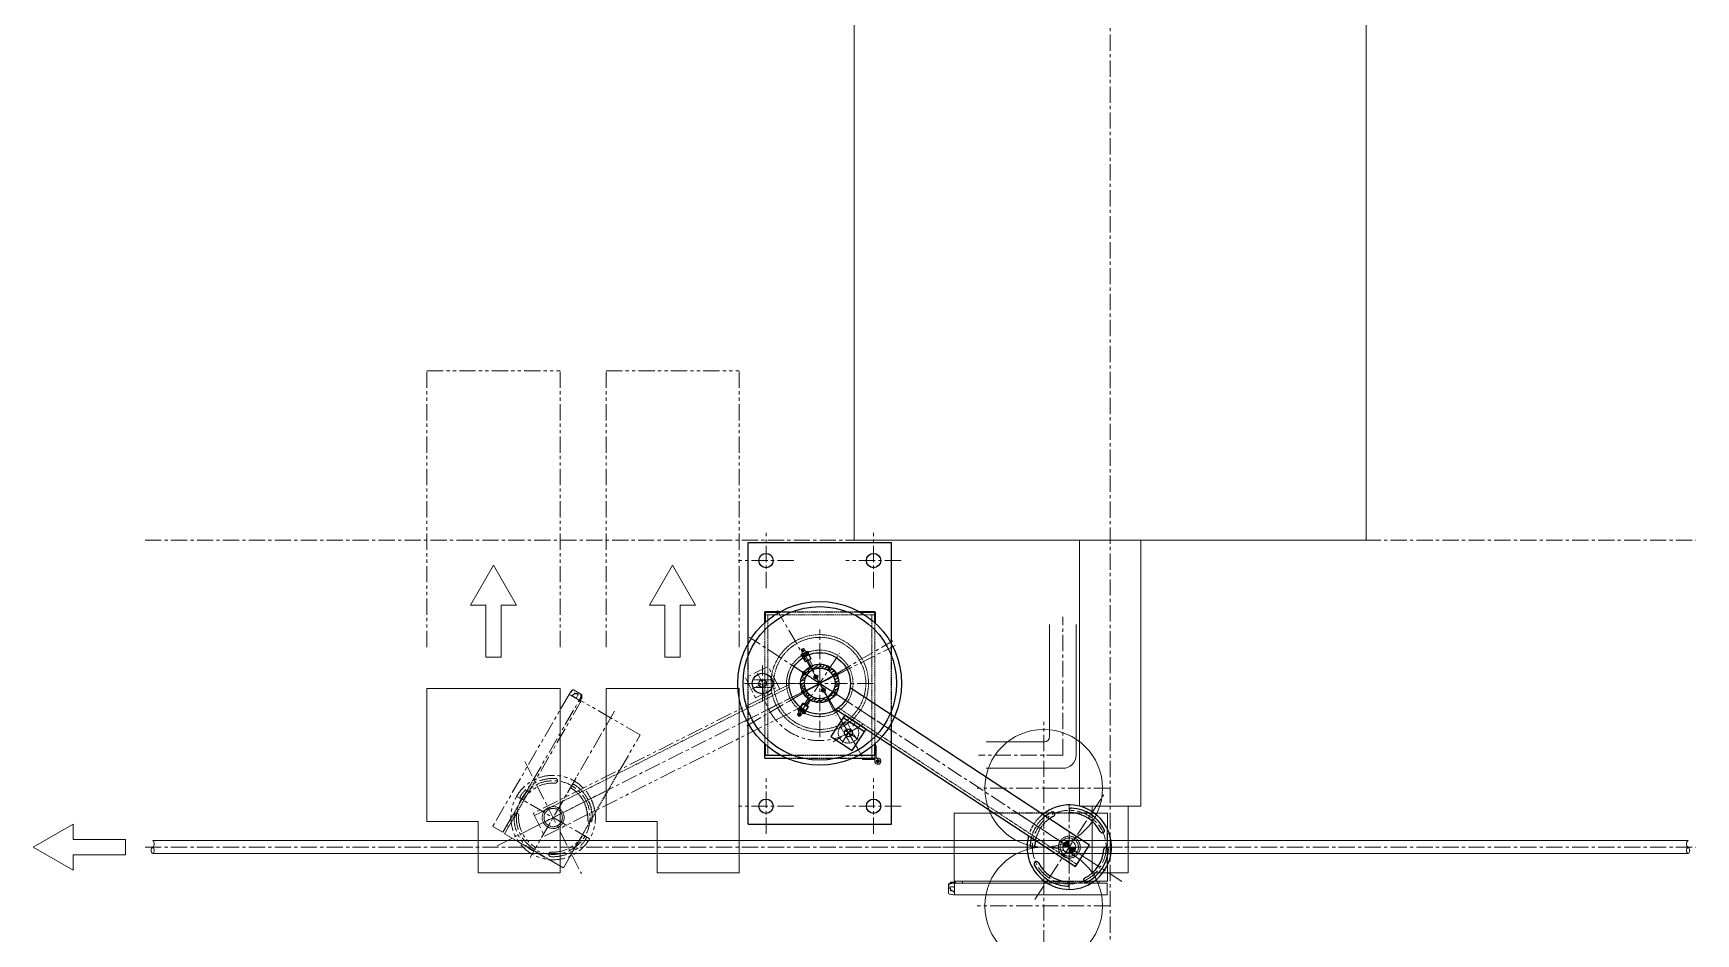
# Model space of a CAD drawing. Header units: millimetres. Extents: x -211 to 45495, y 24 to 52952.
# Drawn here: x 279 to 3527, y 49433 to 51192 of the extents above; entities that cross this region are included whole.
import ezdxf

# ---------------------------------------------------------------- set-up
doc = ezdxf.new("R2010")
doc.units = ezdxf.units.MM
for name, pattern in [('CENTER', [50.7, 31.8, -6.3, 6.3, -6.3]), ('DASHED', [4, 3, -1]), ('PHANTOM', [63.3, 31.8, -6.3, 6.3, -6.3, 6.3, -6.3])]:
    doc.linetypes.add(name, pattern=pattern)
doc.layers.add('Layer2', color=7, linetype='Continuous')
pattern_1 = [(45, (0, 0), (-1.41421356, 1.41421356), [])]

# ---------------------------------------------------------------- blocks, each defined once
blk = doc.blocks.new('BLKF069')
at = {"layer": 'Layer2', "color": 7, "linetype": 'Continuous', "lineweight": 13}
for p, q in [((3511.9, 49614.7), (511.9, 49614.7)), ((511.9, 49589.3), (3511.9, 49589.3))]:
    blk.add_line(p, q, dxfattribs=at)
at = {"layer": 'Layer2', "color": 7, "linetype": 'CENTER', "lineweight": 13}
blk.add_line((496.9, 49602), (3526.9, 49602), dxfattribs=at)
at = {"layer": 'Layer2', "color": 7, "linetype": 'Continuous', "lineweight": 13}
for centre, start, end in [((506.9, 49608.3), 308.217, 51.783), ((3516.9, 49608.3), 128.217, 231.783), ((516.9, 49595.6), 128.217, 231.783), ((506.9, 49595.6), 308.217, 51.783), ((3516.9, 49595.6), 128.217, 231.783), ((3506.9, 49595.6), 308.217, 51.783)]:
    blk.add_arc(centre, 8.08, start, end, dxfattribs=at)
blk = doc.blocks.new('BLKF070')
at = {"layer": 'Layer2', "color": 7, "linetype": 'CENTER', "lineweight": 13}
for p, q in [((2252.8, 49587), (2252.8, 49847)), ((2382.8, 49717), (2122.8, 49717)), ((2252.8, 49357), (2252.8, 49617)), ((2457.8, 49602), (2037.8, 49602)), ((2382.8, 49487), (2122.8, 49487))]:
    blk.add_line(p, q, dxfattribs=at)
at = {"layer": 'Layer2', "color": 7, "linetype": 'Continuous', "lineweight": 13}
for centre in [(2252.8, 49717), (2252.8, 49487)]:
    blk.add_circle(centre, 115, dxfattribs=at)
blk = doc.blocks.new('BLKF072')
at = {"layer": 'Layer2', "color": 7, "linetype": 'Continuous', "lineweight": 13}
for p, q in [((1527.8, 50152.9), (1482.8, 50075)), ((1527.8, 50152.9), (1572.8, 50075)), ((1482.8, 50075), (1512.8, 50075)), ((1512.8, 50075), (1512.8, 49973)), ((1572.8, 50075), (1542.8, 50075)), ((1542.8, 50075), (1542.8, 49973)), ((1512.8, 49973), (1542.8, 49973))]:
    blk.add_line(p, q, dxfattribs=at)
blk = doc.blocks.new('BLKF074')
at = {"layer": 'Layer2', "color": 6, "linetype": 'Continuous', "lineweight": 13}
for p, q in [((1657.8, 49912), (1397.8, 49912)), ((1397.8, 49912), (1397.8, 49652)), ((1657.8, 49552), (1657.8, 49912)), ((1397.8, 49652), (1497.8, 49652)), ((1497.8, 49652), (1497.8, 49552)), ((1497.8, 49552), (1657.8, 49552))]:
    blk.add_line(p, q, dxfattribs=at)
blk = doc.blocks.new('BLKF075')
at = {"layer": 'Layer2', "color": 7, "linetype": 'Continuous', "lineweight": 13}
for p, q in [((1177.8, 50152.9), (1132.8, 50075)), ((1177.8, 50152.9), (1222.8, 50075)), ((1132.8, 50075), (1162.8, 50075)), ((1162.8, 50075), (1162.8, 49973)), ((1222.8, 50075), (1192.8, 50075)), ((1192.8, 50075), (1192.8, 49973)), ((1162.8, 49973), (1192.8, 49973))]:
    blk.add_line(p, q, dxfattribs=at)
blk = doc.blocks.new('BLKF076')
at = {"layer": 'Layer2', "color": 6, "linetype": 'Continuous', "lineweight": 13}
for p, q in [((1307.8, 49912), (1047.8, 49912)), ((1047.8, 49912), (1047.8, 49652)), ((1307.8, 49552), (1307.8, 49912)), ((1047.8, 49652), (1147.8, 49652)), ((1147.8, 49652), (1147.8, 49552)), ((1147.8, 49552), (1307.8, 49552))]:
    blk.add_line(p, q, dxfattribs=at)
blk = doc.blocks.new('BLKF079')
at = {"layer": 'Layer2', "color": 7, "linetype": 'Continuous', "lineweight": 13}
for p, q in [((278.5, 49602), (356.5, 49647)), ((356.5, 49647), (356.5, 49617)), ((356.5, 49617), (458.5, 49617)), ((458.5, 49587), (458.5, 49617)), ((278.5, 49602), (356.5, 49557)), ((356.5, 49557), (356.5, 49587)), ((356.5, 49587), (458.5, 49587))]:
    blk.add_line(p, q, dxfattribs=at)
blk = doc.blocks.new('BLKF081')
at = {"layer": 'Layer2', "linetype": 'Continuous', "lineweight": 13}
h = blk.add_hatch(dxfattribs=at)
h.set_pattern_fill('_USER', scale=2, angle=45, style=0, pattern_type=0)
h.set_pattern_definition(pattern_1)
edge = h.paths.add_edge_path()
edge.add_line((2290.1, 49602), (2302.8, 49602))
edge.add_line((2302.8, 49602), (2302.8, 49614.7))
edge.add_arc((2302.8, 49602), 12.7, 90, 180)
h = blk.add_hatch(dxfattribs=at)
h.set_pattern_fill('_USER', scale=2, angle=45, style=0, pattern_type=0)
h.set_pattern_definition(pattern_1)
edge = h.paths.add_edge_path()
edge.add_line((2302.8, 49589.3), (2302.8, 49602))
edge.add_line((2302.8, 49602), (2315.5, 49602))
edge.add_arc((2302.8, 49602), 12.7, 270, 360, ccw=False)
at = {"layer": 'Layer2', "color": 7, "linetype": 'CENTER', "lineweight": 13}
for p, q in [((2302.8, 49574.3), (2302.8, 49629.7)), ((2275.1, 49602), (2330.5, 49602))]:
    blk.add_line(p, q, dxfattribs=at)
at = {"layer": 'Layer2', "color": 6, "linetype": 'Continuous', "lineweight": 20}
blk.add_circle((2302.8, 49602), 12.7, dxfattribs=at)
blk = doc.blocks.new('BLKF084')
at = {"layer": 'Layer2', "color": 7, "linetype": 'Continuous', "lineweight": 13}
for p, q in [((1898.8, 49776), (1928.8, 49776)), ((1898.8, 49776), (1898.8, 49773)), ((1923.6, 49773), (1898.8, 49773)), ((1900.8, 49773), (1900.8, 49776)), ((1922.3, 49773), (1922.3, 49776))]:
    blk.add_line(p, q, dxfattribs=at)
at = {"layer": 'Layer2', "color": 7, "linetype": 'DASHED', "lineweight": 13}
blk.add_arc((1928.8, 49770), 6, 30, 90, dxfattribs=at)
blk = doc.blocks.new('BLKF085')
at = {"layer": 'Layer2', "color": 7, "linetype": 'Continuous', "lineweight": 13}
for p, q in [((1922.8, 49800), (1922.8, 49770)), ((1922.8, 49800), (1925.8, 49800)), ((1922.8, 49798), (1925.8, 49798)), ((1925.8, 49775.2), (1925.8, 49800))]:
    blk.add_line(p, q, dxfattribs=at)
at = {"layer": 'Layer2', "color": 7, "linetype": 'CENTER', "lineweight": 13}
for p, q in [((1922.5, 49770), (1935.1, 49770)), ((1928.8, 49776.3), (1928.8, 49763.7))]:
    blk.add_line(p, q, dxfattribs=at)
at = {"layer": 'Layer2', "color": 7, "linetype": 'DASHED', "lineweight": 13}
blk.add_line((1925.8, 49776.5), (1922.8, 49776.5), dxfattribs=at)
at = {"layer": 'Layer2', "color": 7, "linetype": 'Continuous', "lineweight": 13}
blk.add_circle((1928.8, 49770), 3, dxfattribs=at)
blk.add_arc((1928.8, 49770), 6, 180, 120, dxfattribs=at)
blk = doc.blocks.new('BLKF083')
at = {"layer": 'Layer2', "color": 3, "linetype": 'Continuous', "lineweight": 25}
for p, q in [((1675.3, 50197), (1955.3, 50197)), ((1675.3, 49999.5), (1675.3, 50197)), ((1955.3, 49999.5), (1955.3, 50197)), ((1675.3, 49647), (1675.3, 49844.5)), ((1955.3, 49647), (1955.3, 49844.5)), ((1707.8, 49782), (1737.8, 49782)), ((1707.8, 49776), (1707.8, 49782)), ((1707.8, 49776), (1749.8, 49776)), ((1880.7, 49776), (1922.8, 49776)), ((1892.7, 49782), (1922.8, 49782)), ((1916.8, 49782), (1916.8, 49776)), ((1675.3, 49647), (1955.3, 49647))]:
    blk.add_line(p, q, dxfattribs=at)
at = {"layer": 'Layer2', "color": 7, "linetype": 'CENTER', "lineweight": 13}
for p, q in [((1710.3, 50108), (1710.3, 50216)), ((1920.3, 50108), (1920.3, 50216)), ((1764.3, 50162), (1656.3, 50162)), ((1974.3, 50162), (1866.3, 50162)), ((1815.3, 49817), (1815.3, 50027)), ((1920.3, 49922), (1710.3, 49922)), ((1710.3, 49628), (1710.3, 49736)), ((1920.3, 49628), (1920.3, 49736)), ((1764.3, 49682), (1656.3, 49682)), ((1974.3, 49682), (1866.3, 49682))]:
    blk.add_line(p, q, dxfattribs=at)
at = {"layer": 'Layer2', "color": 3, "linetype": 'Continuous', "lineweight": 35}
for p, q in [((1707.8, 50062), (1737.8, 50062)), ((1707.8, 50062), (1707.8, 50040.5)), ((1892.7, 50062), (1922.8, 50062)), ((1922.8, 50062), (1922.8, 50040.5)), ((1707.8, 49803.5), (1707.8, 49782)), ((1922.8, 49803.5), (1922.8, 49782))]:
    blk.add_line(p, q, dxfattribs=at)
at = {"layer": 'Layer2', "color": 7, "linetype": 'DASHED', "lineweight": 25}
for p, q in [((1737.8, 50062), (1892.7, 50062)), ((1675.3, 49844.5), (1675.3, 49999.5)), ((1955.3, 49844.5), (1955.3, 49999.5)), ((1737.8, 49782), (1892.7, 49782)), ((1749.8, 49776), (1880.7, 49776))]:
    blk.add_line(p, q, dxfattribs=at)
at = {"layer": 'Layer2', "color": 7, "linetype": 'DASHED', "lineweight": 13}
for p, q in [((1707.8, 50056), (1922.8, 50056)), ((1707.8, 50040.5), (1707.8, 49803.5)), ((1713.8, 50056), (1713.8, 49782)), ((1916.8, 50056), (1916.8, 49782)), ((1922.8, 50040.5), (1922.8, 49803.5))]:
    blk.add_line(p, q, dxfattribs=at)
at = {"layer": 'Layer2', "color": 3, "linetype": 'Continuous', "lineweight": 25}
for centre, radius in [((1710.3, 50162), 14), ((1920.3, 50162), 14), ((1815.3, 49922), 160), ((1710.3, 49682), 14), ((1920.3, 49682), 14)]:
    blk.add_circle(centre, radius, dxfattribs=at)
at = {"layer": 'Layer2', "color": 7, "linetype": 'DASHED', "lineweight": 13}
for radius in [95.3, 90, 65]:
    blk.add_circle((1815.3, 49922), radius, dxfattribs=at)
at = {"layer": 'Layer2', "color": 7, "linetype": 'Continuous', "lineweight": 13}
for name in ['BLKF085', 'BLKF084']:
    blk.add_blockref(name, (0, 0), dxfattribs=at)
blk = doc.blocks.new('BLKF087')
at = {"layer": 'Layer2', "color": 7, "linetype": 'CENTER', "lineweight": 13}
for p, q in [((1780.8, 49944.6), (1787.1, 49940.5)), ((1781.9, 49939.4), (1786, 49945.7))]:
    blk.add_line(p, q, dxfattribs=at)
at = {"layer": 'Layer2', "color": 3, "linetype": 'Continuous', "lineweight": 25}
blk.add_circle((1783.9, 49942.6), 2, dxfattribs=at)
at = {"layer": 'Layer2', "color": 7, "linetype": 'DASHED', "lineweight": 13}
blk.add_arc((1783.9, 49942.6), 2.5, 80, 350, dxfattribs=at)
blk = doc.blocks.new('BLKF088')
at = {"layer": 'Layer2', "color": 7, "linetype": 'CENTER', "lineweight": 13}
for p, q in [((1843.5, 49903.5), (1849.8, 49899.4)), ((1844.6, 49898.3), (1848.7, 49904.6))]:
    blk.add_line(p, q, dxfattribs=at)
at = {"layer": 'Layer2', "color": 3, "linetype": 'Continuous', "lineweight": 25}
blk.add_circle((1846.6, 49901.4), 2, dxfattribs=at)
at = {"layer": 'Layer2', "color": 7, "linetype": 'DASHED', "lineweight": 13}
blk.add_arc((1846.6, 49901.4), 2.5, 80, 350, dxfattribs=at)
blk = doc.blocks.new('BLKF090')
at = {"layer": 'Layer2', "color": 3, "linetype": 'Continuous', "lineweight": 25}
for p, q in [((1783.8, 49866.6), (1784.1, 49866.7)), ((1784.1, 49866.7), (1784.5, 49866.7)), ((1784.5, 49866.7), (1784.8, 49866.7)), ((1784.8, 49866.7), (1785.1, 49866.7)), ((1785.1, 49866.7), (1785.4, 49866.7)), ((1785.4, 49866.7), (1785.6, 49866.6)), ((1785.6, 49866.6), (1785.8, 49866.5)), ((1785.8, 49866.5), (1786, 49866.4)), ((1786, 49866.4), (1786.2, 49866.3)), ((1786.2, 49866.3), (1786.3, 49866.1)), ((1786.3, 49866.1), (1786.5, 49866)), ((1786.5, 49866), (1786.6, 49865.8)), ((1786.6, 49865.8), (1786.7, 49865.6)), ((1786.7, 49865.6), (1786.9, 49865.3)), ((1786.9, 49865.3), (1787, 49865)), ((1787, 49865), (1787.1, 49864.7)), ((1787.1, 49864.7), (1787.1, 49864.4))]:
    blk.add_line(p, q, dxfattribs=at)
blk = doc.blocks.new('BLKF091')
at = {"layer": 'Layer2', "color": 3, "linetype": 'Continuous', "lineweight": 25}
for p, q in [((1773.6, 49873.3), (1774, 49873.3)), ((1774, 49873.3), (1774.4, 49873.4)), ((1774.4, 49873.4), (1774.7, 49873.4)), ((1774.7, 49873.4), (1775, 49873.4)), ((1775, 49873.4), (1775.2, 49873.3)), ((1775.2, 49873.3), (1775.5, 49873.3)), ((1775.5, 49873.3), (1775.7, 49873.2)), ((1775.7, 49873.2), (1775.9, 49873.1)), ((1775.9, 49873.1), (1776, 49872.9)), ((1776, 49872.9), (1776.2, 49872.8)), ((1776.2, 49872.8), (1776.4, 49872.6)), ((1776.4, 49872.6), (1776.5, 49872.4)), ((1776.5, 49872.4), (1776.6, 49872.2)), ((1776.6, 49872.2), (1776.7, 49872)), ((1776.7, 49872), (1776.8, 49871.7)), ((1776.8, 49871.7), (1776.9, 49871.4)), ((1776.9, 49871.4), (1777, 49871))]:
    blk.add_line(p, q, dxfattribs=at)
blk = doc.blocks.new('BLKF092')
at = {"layer": 'Layer2', "color": 3, "linetype": 'Continuous', "lineweight": 25}
for p, q in [((1777, 49871), (1777.5, 49871)), ((1777.5, 49871), (1778, 49870.9)), ((1778, 49870.9), (1778.5, 49870.8)), ((1778.5, 49870.8), (1779.1, 49870.6)), ((1779.1, 49870.6), (1779.6, 49870.4)), ((1779.6, 49870.4), (1780.1, 49870.2)), ((1780.1, 49870.2), (1780.6, 49869.9)), ((1780.6, 49869.9), (1781.1, 49869.6)), ((1781.1, 49869.6), (1781.6, 49869.3)), ((1781.6, 49869.3), (1782, 49868.9)), ((1782, 49868.9), (1782.4, 49868.5)), ((1782.4, 49868.5), (1782.8, 49868)), ((1782.8, 49868), (1783.1, 49867.6)), ((1783.1, 49867.6), (1783.5, 49867.1)), ((1783.5, 49867.1), (1783.8, 49866.6))]:
    blk.add_line(p, q, dxfattribs=at)
blk = doc.blocks.new('BLKF093')
at = {"layer": 'Layer2', "color": 3, "linetype": 'Continuous', "lineweight": 25}
for p, q in [((1782.8, 49864.2), (1782.4, 49864.6)), ((1783.2, 49863.9), (1782.8, 49864.2)), ((1783.6, 49863.6), (1783.2, 49863.9)), ((1784, 49863.3), (1783.6, 49863.6)), ((1784.4, 49863), (1784, 49863.3)), ((1784.9, 49862.8), (1784.4, 49863)), ((1785.3, 49862.6), (1784.9, 49862.8)), ((1785.8, 49862.4), (1785.3, 49862.6))]:
    blk.add_line(p, q, dxfattribs=at)
blk = doc.blocks.new('BLKF094')
at = {"layer": 'Layer2', "color": 3, "linetype": 'Continuous', "lineweight": 25}
for p, q in [((1776.5, 49868.4), (1775.7, 49869)), ((1777.3, 49867.8), (1776.5, 49868.4)), ((1778.1, 49867.2), (1777.3, 49867.8)), ((1778.9, 49866.6), (1778.1, 49867.2)), ((1779.8, 49866.1), (1778.9, 49866.6)), ((1780.7, 49865.6), (1779.8, 49866.1)), ((1781.5, 49865.1), (1780.7, 49865.6)), ((1782.4, 49864.6), (1781.5, 49865.1))]:
    blk.add_line(p, q, dxfattribs=at)
blk = doc.blocks.new('BLKF095')
at = {"layer": 'Layer2', "color": 3, "linetype": 'Continuous', "lineweight": 25}
for p, q in [((1772.7, 49870.9), (1772.3, 49871.2)), ((1773.1, 49870.6), (1772.7, 49870.9)), ((1773.4, 49870.2), (1773.1, 49870.6)), ((1773.9, 49869.9), (1773.4, 49870.2)), ((1774.3, 49869.7), (1773.9, 49869.9)), ((1774.7, 49869.5), (1774.3, 49869.7)), ((1775.2, 49869.2), (1774.7, 49869.5)), ((1775.7, 49869), (1775.2, 49869.2))]:
    blk.add_line(p, q, dxfattribs=at)
blk = doc.blocks.new('BLKF089')
at = {"layer": 'Layer2', "color": 3, "linetype": 'Continuous', "lineweight": 25}
for p, q in [((1772.7, 49863.1), (1772, 49860.4)), ((1772.3, 49871.2), (1773.6, 49873.3)), ((1773.5, 49864.4), (1772.7, 49863.1)), ((1778.2, 49859.5), (1772.7, 49863.1)), ((1779, 49860.8), (1773.5, 49864.4)), ((1775.4, 49873.6), (1773.6, 49873.3)), ((1778.9, 49861.2), (1773.9, 49864.5)), ((1781.8, 49882.7), (1775.4, 49873.6)), ((1776.7, 49874), (1775.4, 49873.6)), ((1786.8, 49866.2), (1775.4, 49873.6)), ((1775.7, 49869), (1777, 49871)), ((1787.3, 49867.1), (1776, 49874.5)), ((1783.1, 49883), (1776.7, 49874)), ((1783.1, 49883), (1781.8, 49882.7)), ((1792.6, 49875.7), (1781.8, 49882.7)), ((1782.4, 49864.6), (1783.8, 49866.6)), ((1792.3, 49876.9), (1783.1, 49883)), ((1785.8, 49862.4), (1787.1, 49864.4)), ((1792.3, 49876.9), (1786.6, 49867.5)), ((1786.6, 49867.5), (1786.8, 49866.2)), ((1786.8, 49866.2), (1792.6, 49875.7)), ((1787.1, 49864.4), (1786.8, 49866.2)), ((1792.6, 49875.7), (1792.3, 49876.9)), ((1776, 49857.7), (1772, 49860.4)), ((1776, 49857.7), (1778.2, 49859.5)), ((1778.2, 49859.5), (1779, 49860.8))]:
    blk.add_line(p, q, dxfattribs=at)
at = {"layer": 'Layer2', "color": 7, "linetype": 'CENTER', "lineweight": 13}
blk.add_line((1773.4, 49858.2), (1788, 49880.5), dxfattribs=at)
at = {"layer": 'Layer2', "color": 3, "linetype": 'Continuous', "lineweight": 25}
for centre, radius, start, end in [((1768.5, 49866.6), 6, 338.4747, 51.0636), ((1773.8, 49864.2), 0.3, 56.7187, 146.7187), ((1783, 49857), 6, 63.9867, 134.9627), ((1783, 49857), 6, 62.375, 63.4683), ((1774, 49859.1), 0.4, 146.7187, 326.7187), ((1778.8, 49860.9), 0.3, 326.7187, 56.7187)]:
    blk.add_arc(centre, radius, start, end, dxfattribs=at)
for name in ['BLKF095', 'BLKF091', 'BLKF094', 'BLKF092', 'BLKF093', 'BLKF090']:
    blk.add_blockref(name, (0, 0), dxfattribs=at)
blk = doc.blocks.new('BLKF096')
at = {"layer": 'Layer2', "color": 7, "linetype": 'Continuous', "lineweight": 13}
for p, q in [((1782.3, 49883.5), (1776.8, 49875.5)), ((1793, 49876.4), (1782.3, 49883.5)), ((1787.9, 49868.2), (1793, 49876.4))]:
    blk.add_line(p, q, dxfattribs=at)
at = {"layer": 'Layer2', "color": 3, "linetype": 'Continuous', "lineweight": 25}
blk.add_line((1776.8, 49875.5), (1787.9, 49868.2), dxfattribs=at)
at = {"layer": 'Layer2', "color": 7, "linetype": 'DASHED', "lineweight": 13}
for p, q in [((1783.1, 49883), (1777.5, 49875)), ((1792.3, 49876.9), (1787.2, 49868.6))]:
    blk.add_line(p, q, dxfattribs=at)
at = {"layer": 'Layer2', "color": 7, "linetype": 'CENTER', "lineweight": 13}
blk.add_line((1789.5, 49882.7), (1780.5, 49869.1), dxfattribs=at)
blk = doc.blocks.new('BLKF098')
at = {"layer": 'Layer2', "color": 3, "linetype": 'Continuous', "lineweight": 25}
for p, q in [((1864.3, 49859.9), (1836.8, 49818.1)), ((1902.8, 49827.5), (1861, 49854.9)), ((1906.1, 49832.5), (1864.3, 49859.9)), ((1878.6, 49790.7), (1906.1, 49832.5)), ((1836.8, 49818.1), (1878.6, 49790.7))]:
    blk.add_line(p, q, dxfattribs=at)
blk = doc.blocks.new('BLKF097')
at = {"layer": 'Layer2', "color": 7, "linetype": 'CENTER', "lineweight": 13}
for p, q in [((1890.2, 49813), (1852.6, 49837.7)), ((1859.1, 49806.5), (1883.8, 49844.1))]:
    blk.add_line(p, q, dxfattribs=at)
at = {"layer": 'Layer2', "color": 3, "linetype": 'Continuous', "lineweight": 25}
blk.add_circle((1871.4, 49825.3), 7.5, dxfattribs=at)
blk.add_blockref('BLKF098', (0, 0), dxfattribs=at)
blk = doc.blocks.new('BLKF099')
at = {"layer": 'Layer2', "color": 3, "linetype": 'Continuous', "lineweight": 25}
for centre, radius, start, end in [((2374.7, 49597.9), 4.5, 353.5128, 179.5517), ((2302.8, 49602), 67.5, 296.7187, 356.53), ((2302.8, 49602), 76.5, 296.7187, 356.7187), ((2335.2, 49537.7), 4.5, 116.7187, 296.7187)]:
    blk.add_arc(centre, radius, start, end, dxfattribs=at)
blk = doc.blocks.new('BLKF100')
at = {"layer": 'Layer2', "color": 3, "linetype": 'Continuous', "lineweight": 25}
for centre, radius, start, end in [((2306.9, 49673.9), 4.5, 83.5128, 269.5517), ((2302.8, 49602), 67.5, 26.7187, 86.53), ((2302.8, 49602), 76.5, 26.7187, 86.7187), ((2367.1, 49634.4), 4.5, 206.7187, 26.7187)]:
    blk.add_arc(centre, radius, start, end, dxfattribs=at)
blk = doc.blocks.new('BLKF101')
at = {"layer": 'Layer2', "color": 3, "linetype": 'Continuous', "lineweight": 25}
for centre, radius, start, end in [((2302.8, 49602), 76.5, 116.7187, 127.65), ((2270.4, 49666.3), 4.5, 293.8857, 119.9246), ((2302.8, 49602), 67.5, 116.9074, 124.9879), ((2302.8, 49602), 76.5, 165.7874, 176.7187), ((2230.9, 49606.1), 4.5, 176.7187, 356.7187), ((2302.8, 49602), 67.5, 168.4495, 176.7187)]:
    blk.add_arc(centre, radius, start, end, dxfattribs=at)
at = {"layer": 'Layer2', "color": 7, "linetype": 'DASHED', "lineweight": 25}
for radius, start, end in [(76.5, 127.65, 165.7874), (67.5, 124.9879, 168.4495)]:
    blk.add_arc((2302.8, 49602), radius, start, end, dxfattribs=at)
blk = doc.blocks.new('BLKF102')
at = {"layer": 'Layer2', "color": 3, "linetype": 'Continuous', "lineweight": 25}
for centre, radius, start, end in [((2238.4, 49569.6), 4.5, 23.8857, 209.9246), ((2302.8, 49602), 67.5, 206.9074, 266.7187), ((2302.8, 49602), 76.5, 206.7187, 266.7187), ((2298.7, 49530.1), 4.5, 266.7187, 86.7187)]:
    blk.add_arc(centre, radius, start, end, dxfattribs=at)
blk = doc.blocks.new('BLKF086')
at = {"layer": 'Layer2', "linetype": 'Continuous', "lineweight": 13}
h = blk.add_hatch(dxfattribs=at)
h.set_pattern_fill('_USER', scale=5, angle=45, style=0, pattern_type=0)
h.set_pattern_definition([(45, (0, 0), (-3.5355339, 3.5355339), [])])
edge = h.paths.add_edge_path()
edge.add_arc((1815.3, 49922), 37.5, 0, 360)
edge = h.paths.add_edge_path()
edge.add_arc((1815.3, 49922), 30, 0, 360)
at = {"layer": 'Layer2', "color": 7, "linetype": 'CENTER', "lineweight": 13}
for p, q in [((1953.2, 49831.5), (1677.3, 50012.5)), ((1873.8, 49883.6), (1756.8, 49960.4)), ((1776.9, 49863.5), (1853.7, 49980.5)), ((1768.8, 49952.5), (2337.3, 49579.4)), ((2235.6, 49499.6), (2370, 49704.4)), ((2405.2, 49534.8), (2200.4, 49669.2))]:
    blk.add_line(p, q, dxfattribs=at)
at = {"layer": 'Layer2', "color": 3, "linetype": 'Continuous', "lineweight": 25}
for p, q in [((2342.6, 49605.7), (1874.6, 49913)), ((1847.2, 49871.2), (2315.2, 49563.9)), ((2315.2, 49563.9), (2342.6, 49605.7))]:
    blk.add_line(p, q, dxfattribs=at)
at = {"layer": 'Layer2', "color": 7, "linetype": 'Continuous', "lineweight": 13}
for p, q in [((1792.3, 49892.4), (1785.2, 49881.6)), ((1797.3, 49889.1), (1790.2, 49878.3))]:
    blk.add_line(p, q, dxfattribs=at)
at = {"layer": 'Layer2', "color": 7, "linetype": 'DASHED', "lineweight": 13}
blk.add_line((1851.6, 49874.2), (2317.9, 49568.1), dxfattribs=at)
at = {"layer": 'Layer2', "color": 3, "linetype": 'Continuous', "lineweight": 25}
for radius in [60, 37.5, 30]:
    blk.add_circle((1815.3, 49922), radius, dxfattribs=at)
at = {"layer": 'Layer2', "color": 7, "linetype": 'CENTER', "lineweight": 13}
blk.add_circle((2302.8, 49602), 72, dxfattribs=at)
at = {"layer": 'Layer2', "color": 7, "linetype": 'DASHED', "lineweight": 13}
for radius in [21.4, 17.9]:
    blk.add_circle((2302.8, 49602), radius, dxfattribs=at)
at = {"layer": 'Layer2', "color": 3, "linetype": 'Continuous', "lineweight": 25}
blk.add_arc((2302.8, 49602), 82.5, 164.3584, 129.079, dxfattribs=at)
at = {"layer": 'Layer2', "color": 7, "linetype": 'DASHED', "lineweight": 25}
blk.add_arc((2302.8, 49602), 82.5, 129.079, 158.7794, dxfattribs=at)
at = {"layer": 'Layer2', "color": 7, "linetype": 'CENTER', "lineweight": 13}
for name in ['BLKF087', 'BLKF088']:
    blk.add_blockref(name, (0, 0), dxfattribs=at)
at = {"layer": 'Layer2', "color": 3, "linetype": 'Continuous', "lineweight": 25}
for name in ['BLKF089', 'BLKF101', 'BLKF100', 'BLKF099', 'BLKF102']:
    blk.add_blockref(name, (0, 0), dxfattribs=at)
at = {"layer": 'Layer2', "color": 7, "linetype": 'Continuous', "lineweight": 13}
blk.add_blockref('BLKF096', (0, 0), dxfattribs=at)
at = {"layer": 'Layer2', "color": 3, "linetype": 'CENTER', "lineweight": 25}
blk.add_blockref('BLKF097', (0, 0), dxfattribs=at)
blk = doc.blocks.new('BLKF104')
at = {"layer": 'Layer2', "color": 6, "linetype": 'Continuous', "lineweight": 20}
for p, q in [((2077.8, 49668.5), (2077.8, 49535.5)), ((2377.8, 49668.5), (2351.6, 49668.5)), ((2377.8, 49636.4), (2377.8, 49668.5)), ((2377.8, 49535.5), (2377.8, 49567.6)), ((2066.8, 49529.5), (2066.8, 49527.5)), ((2066.8, 49527.5), (2066.8, 49525.5)), ((2066.8, 49525.5), (2066.8, 49511.8)), ((2066.8, 49525.5), (2066.8, 49520.1)), ((2066.8, 49525.5), (2066.8, 49520.1)), ((2066.8, 49525.5), (2066.8, 49520.1)), ((2066.8, 49525.5), (2066.8, 49520.1)), ((2066.8, 49525.5), (2066.8, 49520.1)), ((2068.7, 49509.8), (2068.5, 49509.8)), ((2068.7, 49509.8), (2076.3, 49508.5)), ((2068.8, 49531.5), (2080.6, 49531.5)), ((2069.3, 49523.5), (2069.3, 49521.3)), ((2070, 49522.1), (2070.9, 49521)), ((2070.3, 49520.5), (2070.1, 49520.7)), ((2077.3, 49524.3), (2070.3, 49524.3)), ((2073.1, 49531), (2070.5, 49530.3)), ((2070.5, 49524.3), (2070.6, 49524.3)), ((2070.6, 49533.3), (2070.6, 49532.7)), ((2070.6, 49533.3), (2080.6, 49533.3)), ((2070.6, 49531.5), (2070.6, 49532.7)), ((2071.6, 49524.3), (2070.6, 49524.3)), ((2070.6, 49519), (2070.6, 49519.8)), ((2070.6, 49516.3), (2070.6, 49519)), ((2075, 49516.3), (2070.6, 49516.3)), ((2070.9, 49520.8), (2070.9, 49521)), ((2071.7, 49518.6), (2071, 49520.2)), ((2074.5, 49516.3), (2072.2, 49517.9)), ((2074.7, 49531.5), (2073.1, 49531)), ((2073.6, 49531.5), (2073.6, 49533.3)), ((2074.8, 49531.5), (2074.7, 49531.5)), ((2075.7, 49531.5), (2074.8, 49531.5)), ((2076.3, 49514.8), (2075, 49516.3)), ((2075.9, 49515.2), (2077.3, 49515.2)), ((2076.6, 49514.8), (2076.3, 49514.8)), ((2076.5, 49508.5), (2076.3, 49508.5)), ((2078.1, 49514.8), (2076.6, 49514.8)), ((2077.8, 49535.5), (2254, 49535.5)), ((2078.3, 49521.4), (2078.3, 49523.3)), ((2078.3, 49518.2), (2078.3, 49521.4)), ((2078.3, 49516.2), (2078.3, 49518.2)), ((2078.6, 49530.2), (2078.6, 49530.5)), ((2078.6, 49530), (2078.6, 49530.2)), ((2078.6, 49522), (2078.6, 49530)), ((2078.6, 49518), (2078.6, 49522)), ((2078.6, 49517.1), (2078.6, 49518)), ((2078.6, 49516.5), (2078.6, 49518)), ((2078.6, 49516.5), (2078.6, 49517.1)), ((2078.6, 49516.5), (2078.6, 49516)), ((2078.6, 49513.5), (2078.6, 49516)), ((2078.6, 49512.8), (2078.6, 49514.3)), ((2078.6, 49511.8), (2078.6, 49512.8)), ((2078.8, 49511.8), (2078.6, 49511.8)), ((2078.6, 49510.3), (2078.6, 49511.8)), ((2078.8, 49531.5), (2078.8, 49508.5)), ((2259.9, 49531.5), (2078.8, 49531.5)), ((2078.8, 49510.5), (2078.8, 49511.7)), ((2078.8, 49508.5), (2376.8, 49508.5)), ((2080.6, 49531.5), (2080.6, 49533.3)), ((2094.2, 49531.5), (2094.2, 49535.5)), ((2376.8, 49531.5), (2345.6, 49531.5)), ((2351.6, 49535.5), (2377.8, 49535.5)), ((2361.4, 49531.5), (2361.4, 49535.5)), ((2376.8, 49508.5), (2376.8, 49531.5))]:
    blk.add_line(p, q, dxfattribs=at)
at = {"layer": 'Layer2', "color": 6, "linetype": 'Continuous', "lineweight": 0}
blk.add_line((2155.9, 49668.5), (2077.8, 49668.5), dxfattribs=at)
at = {"layer": 'Layer2', "color": 7, "linetype": 'DASHED', "lineweight": 25}
for p, q in [((2351.6, 49668.5), (2155.9, 49668.5)), ((2377.8, 49567.6), (2377.8, 49636.4)), ((2254, 49535.5), (2351.6, 49535.5)), ((2345.6, 49531.5), (2259.9, 49531.5))]:
    blk.add_line(p, q, dxfattribs=at)
at = {"layer": 'Layer2', "color": 6, "linetype": 'Continuous', "lineweight": 20}
for centre, radius, start, end in [((2068.8, 49529.5), 2, 90, 180), ((2071.8, 49525.5), 5, 161.9299, 180), ((2068.8, 49511.8), 2, 180, 260.763), ((2071.8, 49525.5), 5, 161.9299, 167.386), ((2071.8, 49525.5), 5, 105, 161.9299), ((2068.9, 49510.8), 1, 260.763, 276.7677), ((2070.5, 49496.5), 13.4, 65.1732, 96.2532), ((2070.3, 49523.3), 1, 126.281, 164.3849), ((2070.3, 49523.3), 1, 164.3849, 166.5343), ((2072.3, 49524), 3, 188.9967, 220), ((2069.7, 49523.5), 0.368, 169.115, 181.6132), ((2068.2, 49519), 2.53, 41.5192, 64.4662), ((2070.3, 49523.3), 1, 90, 126.281), ((2069.6, 49519.8), 1, 360, 45), ((2072, 49520.7), 1.16, 173.7487, 205.2447), ((2073.1, 49519.2), 1.54, 202.6773, 233.4259), ((2074.8, 49531), 0.5, 90, 105), ((2076.5, 49509.5), 1, 246.0681, 260.763), ((2076.8, 49510.3), 1.8, 260.763, 360), ((2076.8, 49510.5), 2, 278.7593, 360), ((2077.3, 49523.3), 1, 360, 90), ((2077.3, 49516.2), 1, 270, 360), ((2077.6, 49530.5), 1, 360, 90), ((2078.1, 49514.3), 0.5, 360, 90)]:
    blk.add_arc(centre, radius, start, end, dxfattribs=at)
blk = doc.blocks.new('BLKF103')
at = {"layer": 'Layer2', "color": 7, "linetype": 'CENTER', "lineweight": 13}
for p, q in [((2302.8, 49683.5), (2302.8, 49520.5)), ((2062.8, 49602), (2392.8, 49602))]:
    blk.add_line(p, q, dxfattribs=at)
at = {"layer": 'Layer2', "color": 6, "linetype": 'Continuous', "lineweight": 20}
blk.add_blockref('BLKF104', (0, 0), dxfattribs=at)
blk = doc.blocks.new('BLKF106')
at = {"layer": 'Layer2', "color": 7, "linetype": 'CENTER', "lineweight": 13}
for p, q in [((1802.6, 49932), (1812.9, 49938)), ((1804.7, 49940.2), (1810.8, 49929.8))]:
    blk.add_line(p, q, dxfattribs=at)
at = {"layer": 'Layer2', "color": 3, "linetype": 'Continuous', "lineweight": 25}
blk.add_circle((1807.7, 49935), 3.2, dxfattribs=at)
at = {"layer": 'Layer2', "color": 7, "linetype": 'DASHED', "lineweight": 13}
blk.add_arc((1807.7, 49935), 4, 80, 350, dxfattribs=at)
blk = doc.blocks.new('BLKF107')
at = {"layer": 'Layer2', "color": 7, "linetype": 'CENTER', "lineweight": 13}
for p, q in [((1817.6, 49906), (1828, 49912)), ((1825.8, 49903.8), (1819.8, 49914.2))]:
    blk.add_line(p, q, dxfattribs=at)
at = {"layer": 'Layer2', "color": 3, "linetype": 'Continuous', "lineweight": 25}
blk.add_circle((1822.8, 49909), 3.2, dxfattribs=at)
at = {"layer": 'Layer2', "color": 7, "linetype": 'DASHED', "lineweight": 13}
blk.add_arc((1822.8, 49909), 4, 80, 350, dxfattribs=at)
blk = doc.blocks.new('BLKF108')
at = {"layer": 'Layer2', "color": 7, "linetype": 'CENTER', "lineweight": 13}
for p, q in [((1901.7, 49842.9), (1841.2, 49807.7)), ((1889, 49795.1), (1853.9, 49855.6))]:
    blk.add_line(p, q, dxfattribs=at)
at = {"layer": 'Layer2', "color": 7, "linetype": 'DASHED', "lineweight": 13}
for p, q in [((1855.6, 49837.6), (1874.3, 49805.5)), ((1868.6, 49845.1), (1887.2, 49813.1))]:
    blk.add_line(p, q, dxfattribs=at)
blk.add_circle((1871.4, 49825.3), 20, dxfattribs=at)
at = {"layer": 'Layer2', "color": 3, "linetype": 'Continuous', "lineweight": 25}
blk.add_circle((1871.4, 49825.3), 7.5, dxfattribs=at)
blk = doc.blocks.new('BLKF109')
at = {"layer": 'Layer2', "color": 7, "linetype": 'DASHED', "lineweight": 13}
for p, q in [((1722, 49929.2), (1684.9, 49929.1)), ((1722, 49914.2), (1685, 49914.1))]:
    blk.add_line(p, q, dxfattribs=at)
at = {"layer": 'Layer2', "color": 7, "linetype": 'CENTER', "lineweight": 13}
for p, q in [((1703.6, 49886.7), (1703.4, 49956.7)), ((1668.5, 49921.6), (1815.3, 49922))]:
    blk.add_line(p, q, dxfattribs=at)
at = {"layer": 'Layer2', "color": 3, "linetype": 'Continuous', "lineweight": 25}
for radius in [20, 7.5]:
    blk.add_circle((1703.5, 49921.7), radius, dxfattribs=at)
blk = doc.blocks.new('BLKF105')
at = {"layer": 'Layer2', "color": 7, "linetype": 'CENTER', "lineweight": 13}
for p, q in [((1898.2, 49779.3), (1732.4, 50064.7)), ((1672.6, 49839.1), (1958, 50004.9)), ((1850.4, 49861.5), (1780.1, 49982.5)), ((1754.8, 49886.8), (1875.8, 49957.2))]:
    blk.add_line(p, q, dxfattribs=at)
at = {"layer": 'Layer2', "color": 3, "linetype": 'Continuous', "lineweight": 25}
for radius in [150, 60, 30]:
    blk.add_circle((1815.3, 49922), radius, dxfattribs=at)
at = {"layer": 'Layer2', "color": 7, "linetype": 'CENTER', "lineweight": 13}
blk.add_arc((1815.3, 49922), 111.8, 180.1536, 300.1536, dxfattribs=at)
at = {"layer": 'Layer2', "color": 7, "linetype": 'DASHED', "lineweight": 13}
for name in ['BLKF109', 'BLKF108']:
    blk.add_blockref(name, (0, 0), dxfattribs=at)
at = {"layer": 'Layer2', "color": 7, "linetype": 'CENTER', "lineweight": 13}
for name in ['BLKF106', 'BLKF107']:
    blk.add_blockref(name, (0, 0), dxfattribs=at)
blk = doc.blocks.new('BLKF082')
at = {"layer": 'Layer2', "color": 7, "linetype": 'CENTER', "lineweight": 13}
for p, q in [((1667.9, 49847.8), (1962.7, 49996.2)), ((1780.9, 49990.2), (1792.9, 49966.4)), ((1783.8, 49984.5), (1846.8, 49859.5)), ((1794.1, 49964), (1786.8, 49978.5)), ((1864.9, 49947), (1257.5, 49641.3)), ((1683.4, 49911.6), (1723.6, 49931.8)), ((1693.4, 49941.8), (1713.6, 49901.6)), ((1752.8, 49890.5), (1877.8, 49953.5)), ((1852.1, 49940.5), (1845.4, 49937.2)), ((1847.1, 49942.2), (1850.5, 49935.5)), ((1785.1, 49906.8), (1778.4, 49903.5)), ((1780.1, 49908.5), (1783.5, 49901.8)), ((1414.4, 49867.7), (1249.4, 49581.9)), ((1239.3, 49769.2), (1349.5, 49550.4)), ((1339.4, 49737.8), (1249.4, 49581.9)), ((1185, 49604.7), (1403.8, 49714.9)), ((1365, 49619.1), (1223.8, 49700.6)), ((1365, 49619.1), (1223.8, 49700.6))]:
    blk.add_line(p, q, dxfattribs=at)
at = {"layer": 'Layer2', "color": 7, "linetype": 'PHANTOM', "lineweight": 13}
for p, q in [((1778.4, 49977.4), (1778.8, 49977.6)), ((1778.4, 49977.4), (1779.5, 49975.2)), ((1778.8, 49977.6), (1779.2, 49977.9)), ((1779.2, 49977.9), (1779.6, 49978.2)), ((1779.3, 49988.2), (1783.6, 49990.3)), ((1779.3, 49988.2), (1779.7, 49985.4)), ((1779.5, 49975.2), (1781.2, 49974.6)), ((1779.8, 49975.1), (1779.5, 49975.2)), ((1779.6, 49978.2), (1780.1, 49978.4)), ((1779.7, 49985.4), (1785.6, 49988.3)), ((1779.7, 49985.4), (1780.4, 49984)), ((1780.1, 49975), (1779.8, 49975.1)), ((1780.1, 49978.4), (1780.5, 49978.7)), ((1780.4, 49975), (1780.1, 49975)), ((1780.4, 49984), (1786.3, 49987)), ((1780.7, 49974.9), (1780.4, 49975)), ((1780.5, 49978.7), (1781, 49978.8)), ((1780.9, 49974.9), (1780.7, 49974.9)), ((1780.8, 49983.9), (1786.1, 49986.6)), ((1781.2, 49974.9), (1780.9, 49974.9)), ((1781, 49978.8), (1781.5, 49979)), ((1781.2, 49974.6), (1793.3, 49980.7)), ((1781.4, 49975), (1781.2, 49974.9)), ((1781.2, 49974.6), (1786.5, 49964.8)), ((1782.5, 49974.1), (1781.2, 49974.6)), ((1781.6, 49975), (1781.4, 49975)), ((1781.5, 49979), (1782, 49979.2)), ((1781.8, 49975.1), (1781.6, 49975)), ((1781.7, 49973.7), (1793.7, 49979.8)), ((1782, 49975.3), (1781.8, 49975.1)), ((1782, 49979.2), (1782.8, 49979.7)), ((1782, 49979.2), (1783.1, 49977)), ((1782.2, 49975.4), (1782, 49975.3)), ((1782.3, 49975.6), (1782.2, 49975.4)), ((1794.3, 49978.6), (1782.3, 49972.6)), ((1782.5, 49975.8), (1782.3, 49975.6)), ((1782.3, 49972.6), (1787, 49964)), ((1782.6, 49976), (1782.5, 49975.8)), ((1787.7, 49964.4), (1782.5, 49974.1)), ((1782.8, 49976.3), (1782.6, 49976)), ((1782.8, 49979.7), (1783.7, 49980.2)), ((1782.9, 49976.6), (1782.8, 49976.3)), ((1783.1, 49977), (1782.9, 49976.6)), ((1783.6, 49977), (1783.1, 49977)), ((1785.6, 49988.3), (1783.6, 49990.3)), ((1784.2, 49977), (1783.6, 49977)), ((1783.7, 49980.2), (1784.6, 49980.7)), ((1784.8, 49977.1), (1784.2, 49977)), ((1784.6, 49980.7), (1785.5, 49981.2)), ((1785.4, 49977.2), (1784.8, 49977.1)), ((1785.9, 49977.4), (1785.4, 49977.2)), ((1785.5, 49981.2), (1786.4, 49981.6)), ((1786.3, 49987), (1785.6, 49988.3)), ((1786.5, 49977.6), (1785.9, 49977.4)), ((1786.4, 49981.6), (1787.3, 49982)), ((1787, 49977.8), (1786.5, 49977.6)), ((1786.5, 49964.8), (1798, 49970.6)), ((1786.5, 49964.8), (1787.7, 49964.4)), ((1787.5, 49978), (1787, 49977.8)), ((1787, 49964), (1798.4, 49969.8)), ((1787.3, 49982), (1788.3, 49982.4)), ((1788, 49978.3), (1787.5, 49978)), ((1787.7, 49964.4), (1797.6, 49969.4)), ((1788.5, 49978.7), (1788, 49978.3)), ((1788.3, 49982.4), (1789.2, 49982.8)), ((1788.9, 49979.1), (1788.5, 49978.7)), ((1789.3, 49979.4), (1788.9, 49979.1)), ((1789.2, 49982.8), (1789.6, 49983.1)), ((1789.2, 49982.8), (1790.3, 49980.6)), ((1789.6, 49979.8), (1789.3, 49979.4)), ((1789.6, 49983.1), (1790, 49983.4)), ((1790, 49980.2), (1789.6, 49979.8)), ((1790, 49983.4), (1790.5, 49983.7)), ((1790.3, 49980.6), (1790, 49980.2)), ((1795.8, 49954), (1790, 49965.6)), ((1790.6, 49980.5), (1790.3, 49980.6)), ((1790.5, 49983.7), (1790.9, 49983.9)), ((1790.9, 49980.5), (1790.6, 49980.5)), ((1790.9, 49983.9), (1791.4, 49984.1)), ((1791.2, 49980.4), (1790.9, 49980.5)), ((1791.5, 49980.4), (1791.2, 49980.4)), ((1791.4, 49984.1), (1791.8, 49984.3)), ((1791.7, 49980.4), (1791.5, 49980.4)), ((1792, 49980.4), (1791.7, 49980.4)), ((1791.8, 49984.3), (1792.3, 49984.4)), ((1792.2, 49980.4), (1792, 49980.4)), ((1792.4, 49980.5), (1792.2, 49980.4)), ((1792.3, 49984.4), (1792.8, 49984.6)), ((1792.6, 49980.6), (1792.4, 49980.5)), ((1792.8, 49980.7), (1792.6, 49980.6)), ((1792.8, 49984.6), (1793.9, 49982.4)), ((1793, 49980.9), (1792.8, 49980.7)), ((1793.2, 49981), (1793, 49980.9)), ((1793, 49979.4), (1793.3, 49980.7)), ((1797.6, 49969.4), (1793, 49979.4)), ((1793.3, 49981.2), (1793.2, 49981)), ((1793.3, 49980.7), (1793.9, 49982.4)), ((1793.5, 49981.4), (1793.3, 49981.2)), ((1798, 49970.6), (1793.3, 49980.7)), ((1793.6, 49981.8), (1793.5, 49981.4)), ((1793.8, 49982.1), (1793.6, 49981.8)), ((1793.9, 49982.4), (1793.8, 49982.1)), ((1798.4, 49969.8), (1794.3, 49978.6)), ((1801.2, 49956.7), (1795.3, 49968.3)), ((1797.6, 49969.4), (1798, 49970.6)), ((1714.6, 49955.3), (1669.9, 49932.8)), ((1669.9, 49932.8), (1692.4, 49888.1)), ((1737, 49910.6), (1714.6, 49955.3)), ((1778.1, 49926.6), (1785.9, 49928.2)), ((1779.1, 49931.9), (1787.6, 49933.7)), ((1781.1, 49937.4), (1790.9, 49939.5)), ((1784.4, 49943.2), (1797.1, 49945.8)), ((1789.7, 49949.4), (1827.8, 49957.3)), ((1802.1, 49957.1), (1813.4, 49959.5)), ((1822.5, 49951.1), (1835.2, 49953.8)), ((1830.7, 49947.7), (1840.5, 49949.7)), ((1836, 49943.7), (1844.5, 49945.5)), ((1839.7, 49939.4), (1847.6, 49941)), ((1842.4, 49934.8), (1849.9, 49936.4)), ((1844.2, 49930.1), (1851.5, 49931.6)), ((1325.4, 49900.6), (1176.4, 49642.5)), ((1755.3, 49919.8), (1255.2, 49668.1)), ((1345.3, 49889.1), (1325.4, 49900.6)), ((1326.6, 49902.5), (1326.7, 49902.7)), ((1331.6, 49908.6), (1326.7, 49902.7)), ((1327.1, 49899.8), (1328.3, 49899.1)), ((1327.2, 49899.6), (1328.2, 49899)), ((1328.3, 49898.9), (1328.4, 49899.1)), ((1328.3, 49899.1), (1329.3, 49898.6)), ((1329.3, 49898.6), (1330.5, 49897.8)), ((1329.9, 49898.2), (1332, 49897)), ((1331.2, 49898), (1332, 49899.3)), ((1331.6, 49908.6), (1331.7, 49908.8)), ((1332.6, 49899.7), (1332, 49898.5)), ((1332, 49899.3), (1332.1, 49899.6)), ((1332.5, 49896.7), (1332, 49897)), ((1332.1, 49899.6), (1334.1, 49899.9)), ((1332.3, 49897.1), (1334.1, 49896.1)), ((1332.5, 49896.7), (1333, 49896.4)), ((1332.5, 49896.7), (1333.8, 49896)), ((1333, 49896.4), (1333.8, 49896)), ((1333.8, 49896), (1337.2, 49894)), ((1334.1, 49899.9), (1336.3, 49903.8)), ((1334.1, 49896.1), (1336.8, 49894.5)), ((1346.2, 49902.4), (1334.3, 49909.3)), ((1334.3, 49900.3), (1336.9, 49901.5)), ((1336.3, 49903.8), (1338.6, 49902.4)), ((1336.8, 49894.5), (1338.5, 49893.6)), ((1337.7, 49901.7), (1339.4, 49901.5)), ((1338.6, 49902.4), (1339.3, 49902)), ((1339.9, 49893.9), (1343.4, 49900)), ((1340, 49901.2), (1340.2, 49901.1)), ((1340.1, 49901.9), (1340.3, 49902)), ((1341.6, 49901.4), (1340.2, 49901.1)), ((1343.1, 49901.3), (1341.2, 49902.4)), ((1346.2, 49902.4), (1341.5, 49905.1)), ((1346.2, 49902.4), (1341.5, 49905.1)), ((1346.2, 49902.4), (1341.5, 49905.1)), ((1346.2, 49902.4), (1341.5, 49905.1)), ((1346.2, 49902.4), (1341.5, 49905.1)), ((1342.7, 49898.9), (1343.2, 49899.8)), ((1343.2, 49899.8), (1343.2, 49899.8)), ((1350.3, 49897.7), (1344.4, 49887.5)), ((1351, 49895.3), (1346, 49886.6)), ((1347.9, 49901.4), (1346.2, 49902.4)), ((1347.8, 49894.2), (1348.5, 49896.8)), ((1349.6, 49900.4), (1347.9, 49901.4)), ((1349.4, 49896.2), (1350.5, 49895.5)), ((1351, 49895.3), (1350.5, 49895.5)), ((1689.7, 49893.5), (1734.3, 49916)), ((1692.4, 49888.1), (1737, 49910.6)), ((1777.8, 49921.4), (1785.3, 49923)), ((1778.2, 49916.4), (1785.6, 49917.9)), ((1779.3, 49911.5), (1786.6, 49913)), ((1781, 49906.8), (1788.6, 49908.3)), ((1783.4, 49902.2), (1791.4, 49903.8)), ((1786.7, 49897.7), (1795.4, 49899.5)), ((1790.9, 49893.5), (1801, 49895.6)), ((1831.6, 49896.8), (1845.4, 49899.7)), ((1838.9, 49903.4), (1849, 49905.5)), ((1842.5, 49909.3), (1851.2, 49911.1)), ((1844.4, 49914.8), (1852.4, 49916.5)), ((1845.1, 49925.2), (1852.5, 49926.7)), ((1845.2, 49920.1), (1852.8, 49921.7)), ((1254.8, 49732.2), (1345.3, 49889.1)), ((1349.3, 49887.9), (1261.2, 49735.3)), ((1277.7, 49623.4), (1777.8, 49875.1)), ((1337.2, 49894), (1344.1, 49890)), ((1337.6, 49875.7), (1341.1, 49873.7)), ((1344.1, 49890), (1344.3, 49889.9)), ((1344.3, 49889.9), (1344.6, 49889.7)), ((1344.4, 49887.5), (1346, 49886.6)), ((1346.9, 49891.7), (1347.3, 49892.5)), ((1347.3, 49892.5), (1347.4, 49892.6)), ((1347.4, 49892.6), (1347.8, 49894.2)), ((1347.9, 49893.6), (1349.5, 49892.7)), ((1464.5, 49821.4), (1349.3, 49887.9)), ((1796.5, 49889.6), (1810.3, 49892.4)), ((1804.4, 49886.1), (1839.5, 49893.4)), ((1425.4, 49753.8), (1464.5, 49821.4)), ((1255.2, 49668.1), (1277.7, 49623.4)), ((1176.4, 49642.5), (1196.3, 49631)), ((1196.3, 49631), (1211.9, 49658)), ((1212.4, 49650.8), (1199.3, 49628.1)), ((1204, 49644.3), (1207.5, 49642.3)), ((1199.3, 49628.1), (1227.1, 49612)), ((1286.7, 49577.7), (1314.5, 49561.6)), ((1314.5, 49561.6), (1327.6, 49584.3))]:
    blk.add_line(p, q, dxfattribs=at)
at = {"layer": 'Layer2', "color": 7, "linetype": 'DASHED', "lineweight": 13}
for p, q in [((1787.7, 49964.4), (1783.1, 49973)), ((1797.6, 49969.4), (1793.5, 49978.2)), ((1755.8, 49914.4), (1257.5, 49663.6))]:
    blk.add_line(p, q, dxfattribs=at)
at = {"layer": 'Layer2', "color": 7, "linetype": 'DASHED', "lineweight": 25}
for p, q in [((1211.9, 49658), (1254.8, 49732.2)), ((1261.2, 49735.3), (1212.4, 49650.8)), ((1327.6, 49584.3), (1425.4, 49753.8)), ((1227.1, 49612), (1286.7, 49577.7))]:
    blk.add_line(p, q, dxfattribs=at)
at = {"layer": 'Layer2', "color": 7, "linetype": 'PHANTOM', "lineweight": 13}
for centre, radius in [((1815.3, 49922), 60), ((1815.3, 49922), 37.5), ((1703.5, 49921.7), 7.5), ((1815.3, 49922), 30), ((1848.8, 49938.9), 2), ((1781.8, 49905.1), 2)]:
    blk.add_circle(centre, radius, dxfattribs=at)
at = {"layer": 'Layer2', "color": 7, "linetype": 'CENTER', "lineweight": 13}
blk.add_circle((1294.4, 49659.8), 72, dxfattribs=at)
at = {"layer": 'Layer2', "color": 7, "linetype": 'DASHED', "lineweight": 13}
for radius in [21.4, 17.9]:
    blk.add_circle((1294.4, 49659.8), radius, dxfattribs=at)
at = {"layer": 'Layer2', "color": 7, "linetype": 'PHANTOM', "lineweight": 13}
for centre, radius, start, end in [((1775.2, 49982.4), 6, 302.375, 303.4683), ((1775.2, 49982.4), 6, 303.9867, 14.9627), ((1780.6, 49984.1), 0.3, 206.7187, 296.7187), ((1781.4, 49989.2), 0.4, 26.7187, 206.7187), ((1790.6, 49990.2), 6, 218.4747, 291.0636), ((1786, 49986.8), 0.3, 296.7187, 26.7187), ((1328, 49901.4), 1.8, 140.763, 240), ((1328.2, 49901.3), 2, 158.7593, 240), ((1327.5, 49902), 1, 126.0681, 140.763), ((1319.2, 49913.8), 13.4, 305.1732, 336.2532), ((1330.8, 49898.3), 0.5, 240, 330), ((1332.3, 49908), 1, 140.763, 156.7677), ((1333.3, 49907.6), 2, 60, 140.763), ((1332.8, 49898), 1, 150, 240), ((1337.5, 49900.1), 1.54, 82.6773, 113.4259), ((1339.8, 49902.9), 1, 240, 285), ((1339.4, 49900.3), 1.16, 53.7487, 85.2447), ((1339.8, 49904.5), 2.53, 281.5192, 304.4662), ((1342.1, 49898.4), 3, 68.9967, 100), ((1342.9, 49901), 0.368, 49.115, 61.6132), ((1342.5, 49900.5), 1, 44.3849, 46.5343), ((1342.5, 49900.5), 1, 6.281, 44.3849), ((1342.5, 49900.5), 1, 330, 6.281), ((1343.7, 49898.1), 5, 41.9299, 60), ((1343.7, 49898.1), 5, 41.9299, 47.386), ((1343.7, 49898.1), 5, 345, 41.9299), ((1348.6, 49898.7), 2, 330, 60), ((1339, 49894.4), 1, 240, 330), ((1345.1, 49890.6), 1, 240, 330), ((1346.9, 49892.7), 0.5, 330, 345), ((1294.4, 49659.8), 82.5, 44.3584, 9.079), ((1294.4, 49659.8), 76.5, 86.7187, 146.7187), ((1298.5, 49731.7), 4.5, 263.8857, 89.9246), ((1234.2, 49699.3), 4.5, 146.7187, 326.7187), ((1294.4, 49659.8), 67.5, 86.9074, 146.7187), ((1333.9, 49720), 4.5, 56.7187, 236.7187), ((1294.4, 49659.8), 67.5, 48.4495, 56.7187), ((1294.4, 49659.8), 76.5, 45.7874, 56.7187), ((1222.5, 49663.9), 4.5, 356.7187, 176.7187), ((1294.4, 49659.8), 76.5, 356.7187, 7.65), ((1294.4, 49659.8), 76.5, 176.7187, 236.7187), ((1294.4, 49659.8), 67.5, 176.7187, 236.53), ((1294.4, 49659.8), 67.5, 356.9074, 4.9879), ((1366.3, 49655.7), 4.5, 173.8857, 359.9246), ((1254.9, 49599.6), 4.5, 233.5128, 59.5517), ((1294.4, 49659.8), 76.5, 266.7187, 326.7187), ((1294.4, 49659.8), 67.5, 266.7187, 326.53), ((1354.6, 49620.3), 4.5, 323.5128, 149.5517), ((1290.3, 49587.9), 4.5, 86.7187, 266.7187)]:
    blk.add_arc(centre, radius, start, end, dxfattribs=at)
at = {"layer": 'Layer2', "color": 7, "linetype": 'DASHED', "lineweight": 13}
for centre in [(1848.8, 49938.9), (1781.8, 49905.1)]:
    blk.add_arc(centre, 2.5, 46.7187, 316.7187, dxfattribs=at)
at = {"layer": 'Layer2', "color": 7, "linetype": 'DASHED', "lineweight": 25}
for radius, start, end in [(67.5, 4.9879, 48.4495), (76.5, 7.65, 45.7874), (82.5, 9.079, 38.7794)]:
    blk.add_arc((1294.4, 49659.8), radius, start, end, dxfattribs=at)
at = {"layer": 'Layer2', "color": 7, "linetype": 'Continuous', "lineweight": 25}
blk.add_blockref('BLKF083', (0, 0), dxfattribs=at)
at = {"layer": 'Layer2', "color": 7, "linetype": 'CENTER', "lineweight": 13}
for name in ['BLKF105', 'BLKF103']:
    blk.add_blockref(name, (0, 0), dxfattribs=at)
at = {"layer": 'Layer2', "color": 7, "linetype": 'Continuous', "lineweight": 13}
blk.add_blockref('BLKF086', (0, 0), dxfattribs=at)

msp = doc.modelspace()

# ---------------------------------------------------------------- linework, layer by layer
at = {"layer": 'Layer2', "color": 7, "linetype": 'CENTER', "lineweight": 13}
for p, q in [((2382.8, 47102.2), (2382.8, 52952.2)), ((496.9, 50202), (3526.9, 50202)), ((2290.3, 49782), (2290.3, 50052)), ((2290.3, 49782), (2125.3, 49782))]:
    msp.add_line(p, q, dxfattribs=at)
at = {"layer": 'Layer2', "color": 6, "linetype": 'Continuous', "lineweight": 13}
for p, q in [((1882.8, 50202), (1882.8, 51402)), ((2882.8, 50202), (2882.8, 51402)), ((1882.8, 50202), (2882.8, 50202)), ((2322.8, 49682), (2322.8, 50202)), ((2442.8, 49682), (2442.8, 50202)), ((2264.3, 49817.9), (2264.3, 50037)), ((2316.2, 49782), (2316.2, 50037)), ((2254.3, 49807.9), (2140.3, 49807.9)), ((2290.3, 49756), (2140.3, 49756)), ((2322.8, 49682), (2442.8, 49682)), ((2347.8, 49552), (2347.8, 49682)), ((2417.8, 49552), (2417.8, 49682)), ((2347.8, 49552), (2417.8, 49552))]:
    msp.add_line(p, q, dxfattribs=at)
at = {"layer": 'Layer2', "color": 7, "linetype": 'PHANTOM', "lineweight": 13}
for p, q in [((1047.8, 49992.9), (1047.8, 50532.9)), ((1047.8, 50532.9), (1307.8, 50532.9)), ((1307.8, 49992.9), (1307.8, 50532.9)), ((1397.8, 49992.9), (1397.8, 50532.9)), ((1397.8, 50532.9), (1657.8, 50532.9)), ((1657.8, 49992.9), (1657.8, 50532.9))]:
    msp.add_line(p, q, dxfattribs=at)
at = {"layer": 'Layer2', "color": 6, "linetype": 'Continuous', "lineweight": 13}
for centre, radius in [((2254.3, 49817.9), 10), ((2290.3, 49782), 25.9)]:
    msp.add_arc(centre, radius, 270, 0, dxfattribs=at)

# ---------------------------------------------------------------- block references
at = {"layer": 'Layer2', "color": 7, "linetype": 'PHANTOM', "lineweight": 13}
msp.add_blockref('BLKF082', (0, 0), dxfattribs=at)
at = {"layer": 'Layer2', "color": 7, "linetype": 'Continuous', "lineweight": 13}
for name in ['BLKF075', 'BLKF072', 'BLKF079', 'BLKF069', 'BLKF081']:
    msp.add_blockref(name, (0, 0), dxfattribs=at)
at = {"layer": 'Layer2', "color": 6, "linetype": 'Continuous', "lineweight": 13}
for name in ['BLKF076', 'BLKF074']:
    msp.add_blockref(name, (0, 0), dxfattribs=at)
at = {"layer": 'Layer2', "color": 7, "linetype": 'CENTER', "lineweight": 13}
msp.add_blockref('BLKF070', (0, 0), dxfattribs=at)

doc.saveas('drawing.dxf')
